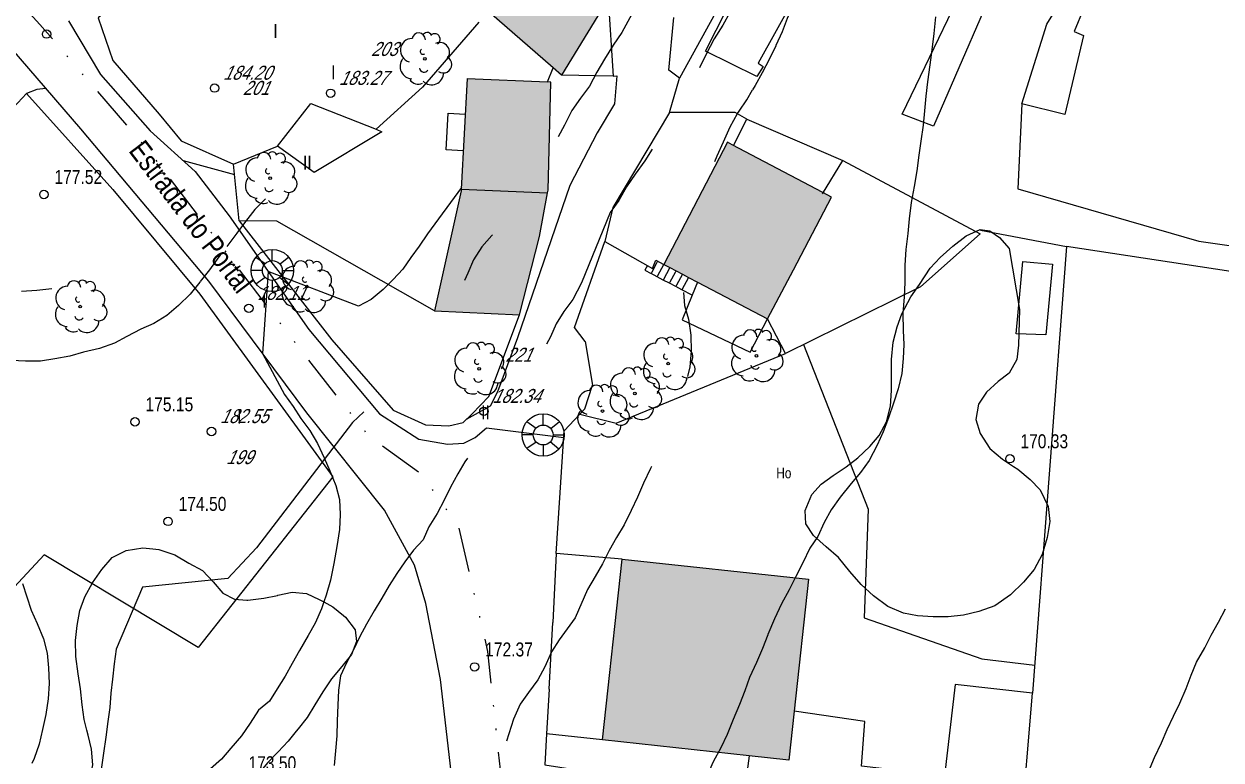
# Model space of a CAD drawing. Header units: metres. Extents: x 523256 to 524015, y 4669220 to 4669814.
# Drawn here: x 523503.9 to 523589.5, y 4669405.9 to 4669458.5 of the extents above; entities that cross this region are included whole.
import ezdxf

# ---------------------------------------------------------------- set-up
doc = ezdxf.new("R2010")
doc.units = ezdxf.units.M
doc.header["$MEASUREMENT"] = 0
doc.linetypes.add('MORSE_D', pattern=[31.75, 12.7, -6.35, 0, -6.35, 0, -6.35])
for name, color, linetype in [('031006 Cota terreno', 9, 'Continuous'), ('031007 Cota edificio', 7, 'Continuous'), ('032011 Curva cada 1 m', 40, 'Continuous'), ('032015 Curva cada 5 m', 34, 'Continuous'), ('032022 Curva cada 1 m de baja fiabilidad', 40, 'Continuous'), ('032023 Curva cada 5 m de baja fiabilidad', 34, 'Continuous'), ('033006 Texto cota terreno', 9, 'Continuous'), ('033007 Texto cota edificio', 9, 'Continuous'), ('052004 Porche Tejavana', 7, 'Continuous'), ('052007 Medianera principal', 7, 'Continuous'), ('052016 Cobertizo', 7, 'Continuous'), ('052020 Edificacion alero', 2, 'Continuous'), ('052024 Horreo', 7, 'Continuous'), ('052027 Edificacion por pie_alero', 2, 'Continuous'), ('052028 Edificacion pie nuevo', 2, 'Continuous'), ('053000 Textos varios', 7, 'Continuous'), ('053006 Texto altura edificio', 7, 'Continuous'), ('053009 Texto altura edificio predominante', 7, 'Continuous'), ('063001 Texto via urbana', 7, 'Continuous'), ('063002 Texto portal', 7, 'Continuous'), ('072001 Borde aglomerado u hormigon', 7, 'Continuous'), ('072003 Camino', 7, 'Continuous'), ('072004 Bordillo Acera', 1, 'Continuous'), ('072013 Escaleras', 1, 'Continuous'), ('072027 Pavimento', 9, 'Continuous'), ('082001 Valla Alambrada', 7, 'ALAMBRADA'), ('082002 Muro Tapia', 6, 'Continuous'), ('082003 Puerta', 7, 'Continuous'), ('101001 Arbol', 3, 'Continuous'), ('102002 Zona arbolada', 3, 'MASA'), ('141001 Farola baculo', 7, 'Continuous'), ('202001 Eje Calle', 254, 'MORSE_D'), ('990001 Sombreados', 7, 'Continuous')]:
    doc.layers.add(name, color=color, linetype=linetype)
doc.styles.get("Standard").update_dxf_attribs({"font": 'arial.ttf'})
doc.linetypes.add('ALAMBRADA', pattern='A,3,[131,GEOGRAMA.SHX,S=0.5,R=0,X=0,Y=0],3', length=6)
doc.linetypes.add('MASA', pattern='A,0.0001,[130,GEOGRAMA.SHX,S=0.5,R=180,X=0,Y=0],-2.9', length=2.9001)

# ---------------------------------------------------------------- blocks, each defined once
blk = doc.blocks.new('COTAP')
at = {"color": 0}
blk.add_circle((0, 0), 0.3, dxfattribs=at)
blk = doc.blocks.new('ARBOL')
at = {"color": 0}
blk.add_circle((0, 0), 0.0939, dxfattribs=at)
for centre, radius, start, end in [((-0.448, 1.368), 0.48, 359.28777, 173.60777), ((0.156, 1.551), 0.336, 23.15651, 160.46651), ((0.701, 1.409), 0.384, 301.57804, 139.32804), ((-0.902, 0.61), 0.852, 92.28, 254.58), ((1.05, 0.46), 0.708, 319.85562, 114.76562), ((-0.146, 0.514), 0.192, 119.14, 310.56), ((1.31, -0.398), 0.612, 235.52754, 62.02753), ((-0.89, -0.542), 0.888, 142.64, 266.54), ((-0.062, -0.614), 0.336, 189.64, 323.88), ((-0.482, -1.082), 0.72, 213.78, 295.32), ((0.478, -0.998), 0.852, 224.67, 0.24)]:
    blk.add_arc(centre, radius, start, end, dxfattribs=at)
blk = doc.blocks.new('FAROLAG')
at = {"color": 0}
for p, q in [((-1.169, 0.956), (-0.51, 0.49)), ((0, 0.71), (0, 1.51)), ((1.173, 0.95), (0.553, 0.446)), ((-0.71, 0), (-1.51, 0)), ((0.71, 0), (1.51, 0)), ((-1.173, -0.95), (-0.51, -0.48)), ((0, -0.71), (0, -1.51)), ((1.127, -1.005), (0.511, -0.493))]:
    blk.add_line(p, q, dxfattribs=at)
for radius in [1.51, 0.71]:
    blk.add_circle((0, 0), radius, dxfattribs=at)

msp = doc.modelspace()

# ---------------------------------------------------------------- hatches: boundary and pattern name
at = {"layer": '990001 Sombreados', "true_color": 0xafafaf}
for points in [[(523543.23822, 4669472.39992), (523539.71849, 4669466.43038), (523540.97849, 4669465.53038), (523540.09849, 4669463.84038), (523538.93849, 4669464.27038), (523536.8501, 4669460.90298), (523537.75849, 4669460.26038), (523537.16849, 4669459.34038), (523541.73849, 4669455.36038), (523542.32849, 4669454.84038), (523550.58849, 4669468.31038)], [(523541.34849, 4669454.35038), (523541.56849, 4669454.34038), (523541.37849, 4669446.62038), (523541.34276, 4669446.4302), (523535.17545, 4669446.69051), (523535.59849, 4669454.60038)], [(523554.54849, 4669449.86038), (523554.19849, 4669450.05038), (523549.64849, 4669441.32038), (523550.08849, 4669441.09038), (523550.52849, 4669440.85038), (523550.97849, 4669440.62038), (523551.41849, 4669440.39038), (523552.06849, 4669440.05038), (523557.06849, 4669437.42038), (523558.91849, 4669440.94038), (523561.64849, 4669446.12038), (523561.00849, 4669446.46038)], [(523541.34276, 4669446.4302), (523540.75849, 4669443.32038), (523539.33849, 4669437.71038), (523533.25849, 4669438.00038), (523535.16849, 4669446.56038), (523535.17545, 4669446.69051)], [(523546.66849, 4669420.27038), (523559.99849, 4669418.82038), (523558.97849, 4669409.39038), (523558.59849, 4669405.91038), (523555.74849, 4669406.22038), (523545.26849, 4669407.35038), (523545.79849, 4669412.17038), (523546.14849, 4669415.45038)]]:
    msp.add_hatch(color=253, dxfattribs=at).paths.add_polyline_path(points, flags=0)

# ---------------------------------------------------------------- linework, layer by layer
at = {"layer": '032011 Curva cada 1 m'}
for points, elevation in [([(523559.62, 4669461.29), (523559.41, 4669460.81), (523558.94, 4669459.86), (523558.46, 4669458.89), (523558.11, 4669457.93), (523557.66, 4669456.96)], 172), ([(523569.08, 4669459.01), (523568.95, 4669457.8), (523568.8, 4669456.65), (523568.66, 4669455.57), (523568.51, 4669454.37), (523568.38, 4669453.34), (523568.29, 4669452.29), (523568.2, 4669451.27), (523568.03, 4669450.12), (523567.88, 4669449.12), (523567.75, 4669448), (523567.55, 4669446.88), (523567.33, 4669445.75), (523567.19, 4669444.57), (523567.09, 4669443.52), (523566.95, 4669442.37), (523566.87, 4669441.26), (523566.88, 4669440.03), (523566.84, 4669439), (523566.75, 4669437.8), (523566.77, 4669436.6), (523566.8, 4669435.59), (523566.77, 4669434.59), (523566.66, 4669433.52), (523566.41, 4669432.42), (523566.08, 4669431.41), (523565.71, 4669430.36), (523565.33, 4669429.36), (523564.9, 4669428.4), (523564.34, 4669427.3), (523563.72, 4669426.46), (523563.04, 4669425.66), (523562.27, 4669424.7), (523561.62, 4669423.79), (523561.12, 4669422.87), (523560.66, 4669421.88), (523560.1, 4669421.04), (523559.59, 4669420), (523559.09, 4669419.03), (523558.62, 4669418.07), (523558.07, 4669417.08), (523557.56, 4669416), (523557.09, 4669414.89)], 171), ([(523543.78, 4669453.28), (523543.7, 4669453.18), (523543.09, 4669452.32), (523542.55, 4669451.26), (523542.09, 4669450.42)], 174), ([(523553.3, 4669448.66), (523553.47, 4669449.07), (523553.91, 4669450.07), (523554.39, 4669451.15), (523554.92, 4669452.1), (523555.04, 4669452.27), (523555.58, 4669453.07), (523555.99, 4669453.78)], 172), ([(523548.83, 4669449.56), (523548.29, 4669448.71), (523547.6, 4669447.77), (523546.98, 4669446.85), (523546.44, 4669445.89), (523545.83, 4669445.02), (523543.76, 4669440), (523543.14, 4669438.81), (523542.51, 4669437.95), (523541.97, 4669437.06), (523541.55, 4669436.14), (523541.26, 4669435.62)], 173), ([(523521.17, 4669445.99), (523520.42, 4669445.23), (523519.74, 4669444.38), (523519.13, 4669443.55), (523518.48, 4669442.68), (523518.41, 4669442.59)], 176), ([(523537.4, 4669443.42), (523537.35, 4669443.38), (523536.64, 4669442.58), (523536.05, 4669441.64), (523535.65, 4669440.69), (523535.4, 4669440.16)], 174), ([(523518.03, 4669442.11), (523517.18, 4669440.94), (523516.52, 4669440.09)], 176), ([(523516.51, 4669440.08), (523516.49, 4669440.05), (523515.8, 4669439.19), (523514.96, 4669438.37), (523514.13, 4669437.66), (523513.21, 4669437.1), (523512.26, 4669436.68), (523511.28, 4669436.17), (523510.38, 4669435.68), (523509.31, 4669435.3), (523508.18, 4669435.05), (523507.2, 4669434.77), (523506.12, 4669434.56), (523505.1, 4669434.4), (523504.02, 4669434.41), (523503.02, 4669434.46)], 176), ([(523505.91, 4669439.58), (523504.84, 4669439.46), (523503.74, 4669439.37)], 177), ([(523551.05, 4669439.31), (523551.14, 4669438.37), (523551.42, 4669437.4), (523551.59, 4669436.26), (523551.6, 4669435.11), (523551.52, 4669434.01), (523551.35, 4669433.3)], 172), ([(523528.21, 4669430.78), (523527.41, 4669430.02), (523520.54, 4669421.08), (523518.49, 4669418.89), (523512.4, 4669418.25), (523510.5, 4669413.83), (523510.37, 4669412.78), (523510.25, 4669411.68), (523510.13, 4669410.68), (523510.05, 4669409.66), (523509.91, 4669408.66), (523509.76, 4669407.54), (523509.59, 4669406.4), (523509.45, 4669405.39), (523509.25, 4669404.37), (523509.21, 4669404.23)], 174), ([(523535.61, 4669427.47), (523535.44, 4669427.21), (523534.92, 4669426.35), (523534.41, 4669425.4), (523533.95, 4669424.47), (523533.44, 4669423.52), (523532.86, 4669422.58), (523532.45, 4669421.65), (523531.77, 4669420.91), (523531.13, 4669420.06), (523530.56, 4669419.23), (523530.01, 4669418.38), (523529.5, 4669417.48), (523528.94, 4669416.56), (523528.4, 4669415.62), (523527.92, 4669414.73), (523527.47, 4669413.79), (523526.98, 4669412.85), (523526.55, 4669411.92), (523526.41, 4669410.89), (523526.35, 4669409.82), (523526.31, 4669408.72), (523526.28, 4669407.64), (523526.19, 4669406.56), (523526.08, 4669405.51)], 173), ([(523548.77, 4669426.89), (523548.69, 4669426.74), (523548.21, 4669425.69), (523547.77, 4669424.68), (523547.32, 4669423.73), (523546.83, 4669422.72), (523546.28, 4669421.8), (523545.74, 4669420.89), (523545.28, 4669419.93), (523544.75, 4669419.03), (523544.19, 4669418.1), (523543.31, 4669416.08), (523542.18, 4669414.5), (523541.62, 4669413.64), (523541.15, 4669412.57), (523540.64, 4669411.63), (523539.99, 4669410.74), (523539.39, 4669409.9), (523538.91, 4669408.84), (523538.58, 4669407.78), (523538.41, 4669407.26)], 172), ([(523503.81, 4669418.53), (523504.11, 4669417.57), (523504.42, 4669416.61), (523504.86, 4669415.66), (523505.31, 4669414.58), (523505.57, 4669413.54), (523505.68, 4669412.5), (523505.71, 4669411.37), (523505.64, 4669410.29), (523505.49, 4669409.17), (523505.25, 4669408.09), (523505, 4669407.04), (523504.65, 4669406.02), (523504.48, 4669405.67)], 176)]:
    msp.add_lwpolyline(points, dxfattribs=dict(at, elevation=elevation))
at = {"layer": '032015 Curva cada 5 m'}
for points, elevation in [([(523535.18849, 4669446.82038), (523532.76849, 4669443.51038), (523532.15849, 4669442.62038), (523531.56849, 4669441.81038), (523530.98849, 4669440.98038), (523530.31849, 4669440.24038), (523529.58849, 4669439.52038), (523528.72849, 4669438.82038), (523527.83849, 4669438.33038), (523521.36849, 4669440.82038), (523520.96849, 4669434.95038), (523522.53849, 4669432.02038), (523523.15849, 4669431.17038), (523523.70849, 4669430.30038), (523524.34849, 4669429.45038), (523524.89849, 4669428.53038), (523525.37849, 4669427.50038), (523525.78849, 4669426.57038), (523526.20849, 4669425.53038), (523526.47849, 4669424.53038), (523526.51849, 4669423.45038), (523526.45849, 4669422.37038), (523526.26849, 4669421.16038), (523526.06849, 4669419.96038), (523525.81849, 4669418.75038), (523525.52849, 4669417.68038), (523525.35849, 4669417.20038)], 175), ([(523584.29849, 4669405.06038), (523584.72849, 4669406.09038), (523585.23849, 4669407.15038), (523585.63849, 4669408.10038), (523586.07849, 4669409.04038), (523586.54849, 4669409.98038), (523586.98849, 4669411.02038), (523587.33849, 4669411.97038), (523587.73849, 4669412.90038), (523588.31849, 4669413.92038), (523588.78849, 4669414.84038), (523589.30849, 4669415.75038), (523589.79849, 4669416.72038)], 170)]:
    msp.add_lwpolyline(points, dxfattribs=dict(at, elevation=elevation))
at = {"layer": '032022 Curva cada 1 m de baja fiabilidad'}
for points, elevation in [([(523558.97, 4669466.09), (523558.79, 4669465.76), (523558.18, 4669464.72), (523557.64, 4669463.85), (523557.03, 4669462.95), (523556.48, 4669462), (523555.75, 4669461.06), (523555.02, 4669460.19), (523554.38, 4669459.32), (523553.87, 4669458.41), (523553.25, 4669457.42), (523552.69, 4669456.34), (523552.2, 4669455.35)], 173), ([(523547.55, 4669459.54), (523547.22, 4669458.92), (523546.66, 4669457.88), (523546.04, 4669456.97), (523545.41, 4669455.97), (523544.86, 4669455.06), (523544.34, 4669454.04), (523543.78, 4669453.28)], 174), ([(523557.66, 4669456.96), (523557.65, 4669456.93), (523557.21, 4669455.99), (523556.68, 4669455), (523556.18, 4669454.09), (523555.99, 4669453.78)], 172), ([(523557.09, 4669414.89), (523557.08, 4669414.86), (523556.7, 4669413.89), (523556.27, 4669412.89), (523555.79, 4669411.8), (523555.44, 4669410.86), (523555.06, 4669409.88), (523554.62, 4669408.81), (523554.19, 4669407.74), (523553.74, 4669406.78), (523553.18, 4669405.78), (523552.75, 4669404.8), (523552.43, 4669404.13)], 171)]:
    msp.add_lwpolyline(points, dxfattribs=dict(at, elevation=elevation))
at = {"layer": '032023 Curva cada 5 m de baja fiabilidad', "elevation": 175}
msp.add_lwpolyline([(523525.35849, 4669417.20038), (523525.18849, 4669416.71038), (523524.73849, 4669415.69038), (523524.23849, 4669414.81038), (523523.61849, 4669413.74038), (523523.08849, 4669412.80038), (523522.57849, 4669411.89038), (523522.01849, 4669411.00038), (523521.45849, 4669410.12038), (523520.66849, 4669409.47038), (523520.07849, 4669408.55038), (523519.45849, 4669407.64038), (523518.69849, 4669406.75038), (523518.02849, 4669405.98038), (523517.25849, 4669405.28038)], dxfattribs=at)
at = {"layer": '052004 Porche Tejavana', "flags": 128}
for points in [[(523552.63849, 4669456.56038), (523556.43849, 4669464.08038), (523560.01849, 4669462.22038), (523556.38849, 4669455.69038), (523556.74849, 4669455.45038), (523556.29849, 4669454.75038), (523552.63849, 4669456.56038)], [(523566.68849, 4669452.05038), (523572.58849, 4669464.27038), (523574.28849, 4669463.55038), (523568.93849, 4669451.18038), (523566.68849, 4669452.05038)], [(523575.24849, 4669452.79038), (523577.02849, 4669458.47038), (523578.13849, 4669460.27038), (523579.67849, 4669459.61038), (523578.98849, 4669457.96038), (523579.64849, 4669457.67038), (523578.31849, 4669452.03038), (523575.24849, 4669452.79038)], [(523529.48849, 4669450.79038), (523524.65849, 4669447.88038), (523522.02849, 4669449.77038), (523524.41849, 4669452.80038), (523529.08849, 4669450.98038), (523529.48849, 4669450.79038)], [(523535.31849, 4669449.42038), (523534.09849, 4669449.49038), (523534.23849, 4669452.11038), (523535.45849, 4669452.04038)]]:
    msp.add_lwpolyline(points, dxfattribs=at)
at = {"layer": '052007 Medianera principal', "flags": 128}
msp.add_lwpolyline([(523535.17545, 4669446.69051), (523541.34276, 4669446.4302)], dxfattribs=at)
at = {"layer": '052016 Cobertizo', "flags": 128}
for points in [[(523554.63849, 4669449.81038), (523555.59849, 4669451.70038), (523554.74849, 4669452.16038), (523550.04849, 4669452.17038), (523546.00849, 4669445.37038), (523545.44849, 4669442.96038), (523548.84849, 4669441.02038), (523549.08849, 4669441.62038), (523549.64849, 4669441.32038)], [(523560.99849, 4669446.36038), (523562.45849, 4669448.74038), (523572.25849, 4669443.51038), (523568.00849, 4669439.72038), (523558.35849, 4669434.96038), (523557.06849, 4669437.42038)], [(523555.74849, 4669406.22038), (523555.37849, 4669403.36038), (523575.17849, 4669400.73038), (523576.01849, 4669410.68038), (523570.48849, 4669411.31038), (523569.71849, 4669404.78038), (523563.77849, 4669405.47038), (523564.02849, 4669408.66038), (523558.97849, 4669409.39038)]]:
    msp.add_lwpolyline(points, dxfattribs=at)
at = {"layer": '052020 Edificacion alero', "flags": 128}
for points in [[(523543.23822, 4669472.39992), (523550.58849, 4669468.31038), (523542.32849, 4669454.84038), (523541.73849, 4669455.36038), (523537.16849, 4669459.34038), (523537.75849, 4669460.26038), (523536.8501, 4669460.90298)], [(523535.59849, 4669454.60038), (523541.34849, 4669454.35038)]]:
    msp.add_lwpolyline(points, dxfattribs=at)
at = {"layer": '052024 Horreo', "flags": 128}
msp.add_lwpolyline([(523575.31849, 4669441.52038), (523577.44849, 4669441.34038), (523576.96849, 4669436.28038), (523574.84849, 4669436.36038), (523575.31849, 4669441.52038)], dxfattribs=at)
at = {"layer": '052027 Edificacion por pie_alero', "flags": 128}
for points in [[(523554.54849, 4669449.86038), (523554.19849, 4669450.05038), (523549.64849, 4669441.32038), (523550.08849, 4669441.09038), (523550.52849, 4669440.85038), (523550.97849, 4669440.62038), (523551.41849, 4669440.39038), (523552.06849, 4669440.05038), (523557.06849, 4669437.42038), (523558.91849, 4669440.94038), (523561.64849, 4669446.12038), (523561.00849, 4669446.46038), (523554.54849, 4669449.86038)], [(523546.66849, 4669420.27038), (523559.99849, 4669418.82038), (523558.97849, 4669409.39038), (523558.59849, 4669405.91038), (523555.74849, 4669406.22038), (523545.26849, 4669407.35038), (523545.79849, 4669412.17038), (523546.14849, 4669415.45038), (523546.66849, 4669420.27038)]]:
    msp.add_lwpolyline(points, dxfattribs=at)
at = {"layer": '052028 Edificacion pie nuevo', "flags": 128}
for points in [[(523535.59849, 4669454.60038), (523535.17545, 4669446.69051)], [(523541.34276, 4669446.4302), (523541.37849, 4669446.62038), (523541.56849, 4669454.34038), (523541.34849, 4669454.35038)], [(523535.17545, 4669446.69051), (523535.16849, 4669446.56038), (523533.25849, 4669438.00038), (523539.33849, 4669437.71038), (523540.75849, 4669443.32038), (523541.34276, 4669446.4302)]]:
    msp.add_lwpolyline(points, dxfattribs=at)
at = {"layer": '072001 Borde aglomerado u hormigon', "flags": 128}
for points in [[(523535.35849, 4669397.23038), (523533.69849, 4669411.67038), (523532.63849, 4669417.09038), (523531.82849, 4669419.82038), (523529.69849, 4669423.77038), (523524.12849, 4669430.72038), (523517.11849, 4669440.11038), (523507.98849, 4669450.99038), (523501.11849, 4669458.94038), (523493.33849, 4669467.47038), (523485.79849, 4669476.16038), (523482.02849, 4669479.80038), (523478.08849, 4669482.67038), (523473.89849, 4669483.99038), (523471.56849, 4669484.40038), (523469.13849, 4669484.21038), (523467.50849, 4669483.70038), (523466.61849, 4669483.26038), (523464.23849, 4669480.99038), (523458.66849, 4669472.19038)], [(523550.04849, 4669452.17038), (523550.76849, 4669454.63038), (523550.01849, 4669455.18038), (523550.36849, 4669458.95038)], [(523507.08955, 4669458.71105), (523509.37849, 4669454.88038), (523512.93849, 4669450.86038), (523516.14849, 4669447.96038), (523518.58849, 4669444.79038), (523524.27849, 4669436.67038), (523529.33849, 4669430.65038), (523532.13849, 4669428.82038), (523534.18849, 4669428.48038), (523535.36849, 4669428.55038), (523536.17849, 4669428.96038), (523536.96849, 4669429.64038), (523542.50849, 4669428.94038)], [(523546.03849, 4669454.76038), (523546.29849, 4669454.79038), (523546.12849, 4669452.79038), (523544.89849, 4669450.72038), (523542.93849, 4669446.96038), (523539.18849, 4669436.08038), (523537.76849, 4669432.21038), (523537.23849, 4669431.19038), (523535.52849, 4669430.24038)], [(523515.29849, 4669448.73038), (523518.96849, 4669447.74038)]]:
    msp.add_lwpolyline(points, dxfattribs=at)
at = {"layer": '072003 Camino', "flags": 128}
for points in [[(523589.69849, 4669539.09038), (523589.07849, 4669537.86038), (523587.89849, 4669535.52038), (523586.77849, 4669530.76038), (523585.52849, 4669524.32038), (523583.20849, 4669517.64038), (523578.91849, 4669508.82038), (523576.65849, 4669504.46038), (523572.67849, 4669496.53038), (523569.43849, 4669492.52038), (523563.51849, 4669485.93038), (523561.13849, 4669483.32038), (523559.47849, 4669479.24038), (523558.13849, 4669474.27038), (523556.74849, 4669466.85038), (523555.15849, 4669462.59038), (523550.76849, 4669454.63038)], [(523505.48849, 4669453.88038), (523504.82849, 4669453.80038), (523504.09849, 4669453.52038), (523502.86849, 4669452.20038), (523500.04849, 4669447.07038), (523497.35849, 4669443.63038), (523495.39849, 4669442.09038), (523492.42849, 4669441.04038), (523490.44849, 4669439.98038), (523488.76849, 4669438.34038), (523485.22849, 4669432.44038)]]:
    msp.add_lwpolyline(points, dxfattribs=at)
at = {"layer": '072004 Bordillo Acera', "flags": 128}
for points in [[(523552.06849, 4669440.05038), (523551.68849, 4669439.12038), (523550.96849, 4669437.36038), (523555.81849, 4669435.04038), (523557.06849, 4669437.42038)], [(523546.66849, 4669420.27038), (523541.94849, 4669420.66038)], [(523545.26849, 4669407.35038), (523541.26849, 4669407.79038)]]:
    msp.add_lwpolyline(points, dxfattribs=at)
at = {"layer": '072013 Escaleras', "flags": 128}
for points in [[(523548.47849, 4669441.23038), (523548.29849, 4669440.90038), (523548.73849, 4669440.66038)], [(523549.17849, 4669441.50038), (523549.12849, 4669441.40038), (523548.78849, 4669440.76038), (523548.73849, 4669440.66038)], [(523549.17849, 4669440.43038), (523549.22849, 4669440.53038), (523549.64849, 4669441.32038)], [(523550.08849, 4669441.09038), (523549.61849, 4669440.20038)], [(523549.17849, 4669440.43038), (523548.73849, 4669440.66038)], [(523549.61849, 4669440.20038), (523549.17849, 4669440.43038)], [(523550.06849, 4669439.97038), (523549.61849, 4669440.20038)], [(523550.06849, 4669439.97038), (523550.11849, 4669440.07038), (523550.47849, 4669440.75038), (523550.52849, 4669440.85038)], [(523550.97849, 4669440.62038), (523550.55849, 4669439.84038), (523550.50849, 4669439.74038)], [(523551.41849, 4669440.39038), (523550.94849, 4669439.50038)], [(523550.50849, 4669439.74038), (523550.06849, 4669439.97038)], [(523550.94849, 4669439.50038), (523550.50849, 4669439.74038)], [(523551.68849, 4669439.12038), (523550.94849, 4669439.50038)]]:
    msp.add_lwpolyline(points, dxfattribs=at)
at = {"layer": '072027 Pavimento', "flags": 128}
msp.add_lwpolyline([(523533.25849, 4669438.00038), (523521.98849, 4669444.41038), (523519.28849, 4669444.43038)], dxfattribs=at)
at = {"layer": '082001 Valla Alambrada', "flags": 128}
for points in [[(523526.97849, 4669470.22038), (523521.59849, 4669466.64038), (523516.16849, 4669463.27038), (523511.53849, 4669460.93038), (523509.21849, 4669458.94038), (523510.26849, 4669455.88038), (523513.56849, 4669452.05038), (523515.15849, 4669450.15038), (523518.89849, 4669448.48038)], [(523575.24849, 4669452.79038), (523574.94849, 4669446.71038), (523587.89849, 4669442.98038), (523596.05849, 4669441.82038), (523601.05849, 4669441.19038), (523600.22849, 4669454.72038), (523600.05849, 4669466.82038), (523581.57849, 4669465.77038), (523578.13849, 4669460.27038)], [(523555.59849, 4669451.70038), (523562.45849, 4669448.74038)], [(523519.28849, 4669444.43038), (523525.91849, 4669435.93038), (523530.30849, 4669430.91038), (523532.61849, 4669429.85038), (523534.28849, 4669429.78038), (523535.29849, 4669430.03038), (523535.94849, 4669430.64038), (523537.13849, 4669431.89038), (523539.33849, 4669437.71038)], [(523572.29849, 4669443.75038), (523578.42849, 4669442.59038)], [(523578.42849, 4669442.59038), (523576.01849, 4669410.68038)], [(523597.68849, 4669394.89038), (523602.00849, 4669419.70038), (523605.20849, 4669438.53038), (523578.42849, 4669442.59038)], [(523559.62849, 4669435.59038), (523564.25849, 4669423.84038), (523563.97849, 4669416.06038), (523572.38849, 4669413.14038), (523576.16849, 4669412.68038)], [(523543.64849, 4669430.62038), (523546.25849, 4669429.98038), (523558.35849, 4669434.96038)]]:
    msp.add_lwpolyline(points, dxfattribs=at)
at = {"layer": '082002 Muro Tapia', "flags": 128}
for points in [[(523545.67849, 4669460.30038), (523546.03849, 4669454.76038), (523542.32849, 4669454.84038)], [(523536.42849, 4669458.63038), (523532.39849, 4669453.97038), (523529.08849, 4669450.98038)], [(523504.09849, 4669453.52038), (523510.25849, 4669446.66038), (523516.47849, 4669439.18038), (523525.98849, 4669426.15038), (523516.37849, 4669413.96038), (523505.36849, 4669420.56038), (523487.57849, 4669401.45038), (523485.04849, 4669404.39038)], [(523518.89849, 4669448.48038), (523522.02849, 4669449.77038)], [(523544.03849, 4669435.80038), (523543.26849, 4669436.82038), (523545.44849, 4669442.96038)], [(523542.21849, 4669424.64038), (523542.53849, 4669429.42038), (523544.00849, 4669431.01038), (523544.54849, 4669432.70038)], [(523541.94849, 4669420.66038), (523541.72849, 4669415.74038)], [(523541.44849, 4669410.98038), (523541.26849, 4669407.79038), (523541.14849, 4669405.56038), (523555.37849, 4669403.36038)]]:
    msp.add_lwpolyline(points, dxfattribs=at)
at = {"layer": '082003 Puerta', "flags": 128}
for points in [[(523541.34849, 4669454.35038), (523541.73849, 4669455.36038)], [(523519.28849, 4669444.43038), (523518.89849, 4669448.48038)], [(523544.03849, 4669435.80038), (523544.54849, 4669432.70038)], [(523541.94849, 4669420.66038), (523542.21849, 4669424.64038)], [(523541.44849, 4669410.98038), (523541.72849, 4669415.74038)]]:
    msp.add_lwpolyline(points, dxfattribs=at)
at = {"layer": '102002 Zona arbolada', "flags": 128}
for points in [[(523575.07849, 4669438.10038), (523574.99849, 4669435.55038), (523574.87849, 4669434.52038), (523574.33849, 4669433.54038), (523573.55849, 4669432.96038), (523572.72849, 4669432.18038), (523572.14849, 4669431.33038), (523571.95849, 4669430.23038), (523572.25849, 4669429.23038), (523572.94849, 4669428.17038), (523573.85849, 4669427.40038), (523574.63849, 4669426.89038), (523574.95849, 4669426.70038), (523575.83849, 4669425.96038), (523576.54849, 4669425.22038), (523577.13849, 4669424.03038), (523577.23849, 4669422.96038), (523577.05849, 4669421.80038), (523576.70849, 4669420.60038), (523576.12849, 4669419.53038), (523575.35849, 4669418.62038), (523574.42849, 4669417.71038), (523573.30849, 4669416.93038), (523572.17849, 4669416.53038), (523571.07849, 4669416.27038), (523569.97849, 4669416.13038), (523568.91849, 4669416.13038), (523567.77849, 4669416.22038), (523566.77849, 4669416.40038), (523565.67849, 4669416.88038), (523564.63849, 4669417.65038), (523563.75849, 4669418.45038), (523562.94849, 4669419.38038), (523562.13849, 4669420.38038), (523561.25849, 4669421.15038), (523560.34849, 4669421.95038), (523559.79849, 4669422.79038), (523559.75849, 4669423.73038), (523560.23849, 4669424.89038), (523560.90849, 4669425.61038), (523561.74849, 4669426.23038), (523562.67849, 4669426.85038), (523563.51849, 4669427.50038), (523564.37849, 4669428.31038), (523565.05849, 4669429.09038), (523565.56849, 4669430.06038), (523565.84849, 4669431.20038), (523565.93849, 4669432.30038), (523565.92849, 4669433.52038), (523565.92849, 4669434.53038), (523566.04849, 4669435.75038), (523566.32849, 4669436.85038), (523566.67849, 4669437.79038), (523567.31849, 4669438.99038), (523567.92849, 4669439.87038), (523568.69849, 4669441.04038), (523569.40849, 4669441.82038), (523570.30849, 4669442.63038), (523571.26849, 4669443.35038), (523572.26849, 4669443.81038), (523572.94849, 4669443.71038), (523573.65849, 4669443.23038), (523574.34849, 4669442.46038), (523575.07849, 4669438.10038)], [(523465.11849, 4669391.70038), (523463.94849, 4669392.05038), (523463.67849, 4669392.21038), (523463.09849, 4669392.59038), (523462.44849, 4669393.40038), (523462.25849, 4669394.17038), (523462.46849, 4669395.11038), (523462.93849, 4669395.65038), (523463.54849, 4669395.81038), (523464.59849, 4669395.83038), (523465.61849, 4669396.22038), (523466.54849, 4669396.92038), (523467.00849, 4669397.22038), (523467.47849, 4669397.53038), (523468.46849, 4669398.00038), (523469.59849, 4669398.20038), (523470.78849, 4669398.24038), (523471.82849, 4669398.26038), (523472.60849, 4669398.22038), (523472.85849, 4669398.21038), (523473.85849, 4669398.22038), (523474.79849, 4669398.56038), (523475.64849, 4669399.10038), (523476.56849, 4669399.64038), (523477.45849, 4669400.24038), (523478.37849, 4669400.94038), (523479.15849, 4669401.62038), (523480.02849, 4669402.24038), (523480.98849, 4669402.66038), (523482.04849, 4669403.07038), (523483.12849, 4669403.46038), (523484.06849, 4669403.92038), (523484.94849, 4669404.39038), (523485.94849, 4669405.00038), (523486.11849, 4669405.15038), (523486.89849, 4669405.81038), (523487.68849, 4669406.60038), (523488.45849, 4669407.37038), (523489.22849, 4669408.16038), (523490.14849, 4669408.91038), (523491.06849, 4669409.38038), (523491.72849, 4669409.32038), (523492.69849, 4669408.98038), (523493.60849, 4669408.36038), (523494.34849, 4669407.88038), (523494.48849, 4669407.80038), (523495.37849, 4669407.14038), (523496.25849, 4669406.32038), (523496.91849, 4669405.45038), (523497.32849, 4669404.42038), (523497.55849, 4669403.42038), (523497.68849, 4669402.41038), (523497.85849, 4669401.38038), (523498.31849, 4669400.70038), (523499.18849, 4669400.11038), (523500.25849, 4669399.78038), (523501.32849, 4669399.51038), (523501.83849, 4669399.41038), (523502.48849, 4669399.29038), (523503.55849, 4669399.37038), (523504.32849, 4669399.81038), (523504.88849, 4669400.54038), (523505.67849, 4669401.40038), (523506.53849, 4669402.12038), (523507.35849, 4669402.86038), (523508.12849, 4669403.67038), (523508.61849, 4669404.55038), (523508.84849, 4669405.57038), (523508.73849, 4669406.68038), (523508.50849, 4669407.68038), (523508.40849, 4669408.05038), (523508.22849, 4669408.81038), (523508.07849, 4669409.86038), (523507.94849, 4669410.99038), (523507.79849, 4669412.08038), (523507.62849, 4669413.30038), (523507.60849, 4669414.45038), (523507.72849, 4669415.52038), (523507.90849, 4669416.60038), (523508.25849, 4669417.57038), (523508.81849, 4669418.56038), (523509.47849, 4669419.53038), (523510.22849, 4669420.38038), (523511.22849, 4669420.88038), (523512.40849, 4669421.08038), (523513.11849, 4669421.00038), (523513.55849, 4669420.96038), (523514.68849, 4669420.57038), (523515.70849, 4669419.98038), (523516.66849, 4669419.45038), (523517.42849, 4669418.63038), (523518.12849, 4669417.84038), (523518.96849, 4669417.41038), (523519.83849, 4669417.33038), (523519.90849, 4669417.33038), (523521.06849, 4669417.48038), (523522.02849, 4669417.67038), (523522.06849, 4669417.68038), (523523.08849, 4669417.90038), (523524.11849, 4669417.81038), (523525.01849, 4669417.39038), (523525.35849, 4669417.20038), (523525.98849, 4669416.86038), (523526.75849, 4669416.23038), (523526.89849, 4669416.12038), (523527.58849, 4669415.20038), (523527.67849, 4669414.38038), (523527.32849, 4669413.46038), (523526.63849, 4669412.60038), (523525.89849, 4669411.72038), (523525.26849, 4669410.78038), (523524.70849, 4669409.86038), (523524.14849, 4669408.95038), (523523.51849, 4669408.14038), (523523.37849, 4669407.97038), (523522.79849, 4669407.26038), (523522.07849, 4669406.49038), (523521.34849, 4669405.74038), (523520.57849, 4669404.83038), (523519.82849, 4669403.99038), (523519.12849, 4669403.14038), (523519.16849, 4669402.46038), (523519.23849, 4669402.33038), (523519.62849, 4669401.74038), (523520.48849, 4669401.02038), (523521.27849, 4669400.89038), (523522.40849, 4669400.90038), (523523.42849, 4669400.92038), (523524.45849, 4669401.02038), (523525.68849, 4669401.23038), (523526.79849, 4669401.43038), (523527.91849, 4669401.57038), (523528.97849, 4669401.49038), (523529.98849, 4669401.21038), (523530.83849, 4669400.68038), (523531.73849, 4669400.05038), (523532.55849, 4669399.47038), (523533.28849, 4669398.73038), (523534.05849, 4669397.77038), (523534.62849, 4669396.64038), (523534.85849, 4669395.56038), (523534.89849, 4669394.41038), (523534.73849, 4669393.29038), (523534.52849, 4669392.31038), (523534.24849, 4669391.29038), (523533.71849, 4669390.15038), (523533.00849, 4669389.26038), (523532.18849, 4669388.64038), (523531.15849, 4669388.27038), (523530.00849, 4669388.25038), (523528.95849, 4669388.16038), (523528.15849, 4669387.72038), (523527.41849, 4669387.01038), (523526.68849, 4669385.95038), (523526.12849, 4669385.06038), (523525.51849, 4669384.27038), (523525.05849, 4669383.33038), (523524.86849, 4669382.21038), (523524.88849, 4669381.03038), (523524.92849, 4669379.95038), (523524.81849, 4669378.90038), (523524.51849, 4669377.91038), (523523.88849, 4669376.94038), (523523.13849, 4669376.08038), (523522.14849, 4669375.46038), (523521.16849, 4669374.81038), (523520.34849, 4669373.90038), (523519.71849, 4669373.04038), (523519.07849, 4669372.25038), (523518.20849, 4669371.45038), (523517.33849, 4669370.85038), (523516.35849, 4669370.38038), (523515.30849, 4669370.05038), (523514.20849, 4669370.08038), (523513.07849, 4669370.41038), (523511.98849, 4669370.95038), (523511.12849, 4669371.73038), (523510.60849, 4669372.60038), (523510.05849, 4669373.53038), (523509.35849, 4669374.43038), (523508.49849, 4669375.19038), (523507.36849, 4669375.76038), (523506.27849, 4669376.20038), (523505.12849, 4669376.55038), (523503.99849, 4669376.82038), (523502.76849, 4669377.12038), (523502.57849, 4669377.18038), (523501.66849, 4669377.52038), (523500.66849, 4669378.03038), (523499.75849, 4669378.62038), (523498.95849, 4669379.30038), (523498.19849, 4669379.97038), (523497.74849, 4669380.43038), (523497.46849, 4669380.73038), (523496.58849, 4669381.74038), (523496.38849, 4669381.96038), (523495.87849, 4669382.55038), (523495.03849, 4669383.37038), (523494.18849, 4669383.98038), (523493.19849, 4669384.46038), (523493.09849, 4669384.48038), (523492.19849, 4669384.73038), (523491.22849, 4669384.64038), (523490.19849, 4669384.19038), (523489.32849, 4669383.37038), (523488.68849, 4669382.47038), (523488.20849, 4669381.48038), (523488.09849, 4669380.48038), (523488.33849, 4669379.75038), (523488.37849, 4669379.65038), (523489.13849, 4669378.86038), (523490.01849, 4669378.22038), (523490.96849, 4669377.52038), (523491.91849, 4669376.88038), (523491.94849, 4669376.87038), (523492.86849, 4669376.15038), (523493.68849, 4669375.53038), (523493.74849, 4669375.49038), (523494.66849, 4669374.79038), (523495.47849, 4669374.08038), (523496.23849, 4669373.31038), (523497.06849, 4669372.57038), (523498.02849, 4669371.65038), (523498.85849, 4669370.88038), (523499.11849, 4669370.56038), (523499.66849, 4669369.91038), (523500.26849, 4669369.08038), (523500.59849, 4669368.06038), (523500.53849, 4669366.89038), (523500.34849, 4669365.78038), (523499.97849, 4669364.66038), (523499.53849, 4669363.69038), (523498.92849, 4669362.78038), (523498.18849, 4669362.04038), (523497.32849, 4669361.34038), (523496.39849, 4669361.12038), (523495.82849, 4669361.35038), (523494.70849, 4669361.99038), (523493.73849, 4669362.69038), (523492.69849, 4669363.19038), (523491.64849, 4669363.44038), (523490.48849, 4669363.33038), (523489.42849, 4669362.79038), (523488.48849, 4669362.27038), (523487.61849, 4669361.75038), (523486.71849, 4669361.27038), (523485.67849, 4669361.01038), (523484.77849, 4669361.18038), (523483.68849, 4669361.65038), (523482.82849, 4669362.27038), (523482.64849, 4669362.50038), (523482.21849, 4669363.11038), (523481.39849, 4669364.01038), (523480.66849, 4669364.83038), (523480.39849, 4669365.12038), (523479.98849, 4669365.59038), (523479.11849, 4669366.33038), (523478.09849, 4669366.70038), (523477.04849, 4669366.79038), (523475.81849, 4669366.88038), (523475.50849, 4669366.92038), (523474.58849, 4669367.05038), (523473.56849, 4669367.16038), (523472.51849, 4669367.36038), (523471.54849, 4669367.62038), (523470.44849, 4669367.87038), (523469.32849, 4669368.08038), (523468.85849, 4669368.22038), (523468.30849, 4669368.40038), (523467.23849, 4669368.76038), (523466.13849, 4669369.24038), (523465.21849, 4669369.74038), (523464.25849, 4669370.36038), (523463.43849, 4669371.07038), (523463.10849, 4669371.52038), (523462.79849, 4669371.96038), (523462.58849, 4669373.06038), (523462.77849, 4669373.95038), (523463.25849, 4669374.84038), (523464.00849, 4669376.70038), (523464.48849, 4669377.77038), (523464.93849, 4669378.71038), (523464.97849, 4669378.79038), (523465.46849, 4669379.69038), (523465.95849, 4669380.68038), (523466.40849, 4669381.60038), (523466.91849, 4669382.67038), (523467.41849, 4669383.60038), (523467.97849, 4669384.52038), (523468.58849, 4669385.48038), (523469.17849, 4669386.48038), (523469.51849, 4669387.50038), (523469.33849, 4669388.16038), (523466.61849, 4669390.41038), (523466.62849, 4669390.43038), (523465.11849, 4669391.70038)]]:
    msp.add_lwpolyline(points, dxfattribs=at)
at = {"layer": '202001 Eje Calle', "ltscale": 0.25, "flags": 128}
msp.add_lwpolyline([(523555.17512, 4669297.00038), (523547.92849, 4669300.60038), (523543.07849, 4669305.40038), (523540.39849, 4669311.37038), (523540.35849, 4669312.00038), (523539.96849, 4669318.03038), (523540.33849, 4669328.21038), (523542.07849, 4669338.61038), (523543.07849, 4669346.29038), (523543.07849, 4669355.82038), (523542.76849, 4669363.79038), (523541.77849, 4669373.72038), (523541.02849, 4669382.87038), (523539.65849, 4669391.40038), (523538.55849, 4669399.82038), (523537.07849, 4669413.67038), (523535.01849, 4669422.51038), (523532.40849, 4669426.25038), (523528.60849, 4669428.99038), (523523.63849, 4669435.28038), (523512.94849, 4669449.31038), (523505.04849, 4669458.46038), (523497.96849, 4669466.16038), (523487.88849, 4669477.67038), (523483.03849, 4669482.22038), (523478.80849, 4669484.83038), (523475.56849, 4669485.89038), (523471.58849, 4669486.70038), (523469.52849, 4669486.52038), (523466.54849, 4669485.77038), (523462.03849, 4669481.23038), (523451.64849, 4669466.22038), (523448.09849, 4669460.50038), (523445.66849, 4669456.76038), (523438.71849, 4669448.50038), (523435.29849, 4669445.52038), (523431.07849, 4669443.15038), (523418.32849, 4669436.68038), (523410.00849, 4669432.97038), (523404.72849, 4669430.94038), (523400.10849, 4669428.70038), (523397.86849, 4669425.06038), (523393.80849, 4669415.67038), (523388.76849, 4669402.25038), (523384.98849, 4669394.83038), (523381.90849, 4669389.79038), (523376.58849, 4669381.94038), (523371.54849, 4669375.08038), (523366.08849, 4669369.19038), (523361.74849, 4669366.39038), (523357.82849, 4669365.13038), (523354.60849, 4669365.83038), (523349.56849, 4669368.35038), (523346.34849, 4669370.59038), (523343.40849, 4669373.40038), (523341.43849, 4669376.79038), (523339.15849, 4669381.72038), (523336.80849, 4669389.85038), (523334.06849, 4669397.22038), (523331.02849, 4669402.91038), (523326.09849, 4669407.62038), (523321.49849, 4669411.61038), (523313.97849, 4669416.70038), (523310.63849, 4669418.68038), (523306.14849, 4669423.54038), (523302.04849, 4669429.01038), (523298.93849, 4669434.64038), (523297.79849, 4669439.12038), (523297.33849, 4669444.89038), (523298.78849, 4669454.64038), (523300.75849, 4669465.66038), (523301.82849, 4669474.39038), (523303.15849, 4669479.18038)], dxfattribs=at)

# ---------------------------------------------------------------- block references
at = {"layer": '031006 Cota terreno'}
for p in [(523505.53, 4669457.77, 177.54), (523505.34, 4669446.31, 177.52), (523511.85, 4669430.07, 175.15), (523574.39, 4669427.43, 170.33), (523514.22, 4669422.96, 174.5), (523536.13, 4669412.56, 172.37)]:
    msp.add_blockref('COTAP', p, dxfattribs=at)
at = {"layer": '031007 Cota edificio'}
for p in [(523517.54, 4669453.91, 184.2), (523525.83, 4669453.54, 183.27), (523519.99, 4669438.18, 182.11), (523536.79, 4669430.82, 182.34), (523517.32, 4669429.38, 182.55)]:
    msp.add_blockref('COTAP', p, dxfattribs=at)
at = {"layer": '101001 Arbol'}
for p in [(523532.57849, 4669456.00038), (523521.51849, 4669447.47038), (523524.14849, 4669439.73038), (523507.93849, 4669438.30038), (523549.96849, 4669434.23038), (523556.26849, 4669434.79038), (523536.45849, 4669433.86038), (523547.58849, 4669432.09038), (523545.26849, 4669430.84038)]:
    msp.add_blockref('ARBOL', p, dxfattribs=at)
at = {"layer": '141001 Farola baculo'}
for p in [(523521.66849, 4669440.88038), (523541.02849, 4669429.13038)]:
    msp.add_blockref('FAROLAG', p, dxfattribs=at)

# ---------------------------------------------------------------- texts
at = {"layer": '033006 Texto cota terreno', "width": 0.8}
for s, p in [('177.52', (523506.09, 4669447.06, 177.52)), ('175.15', (523512.6, 4669430.82, 175.15)), ('170.33', (523575.14, 4669428.18, 170.33)), ('174.50', (523514.97, 4669423.71, 174.5)), ('172.37', (523536.88, 4669413.31, 172.37)), ('173.50', (523519.96, 4669405.18, 173.5))]:
    msp.add_text(s, height=1, dxfattribs=at).set_placement(p)
at = {"layer": '033007 Texto cota edificio', "oblique": 25, "width": 0.8}
for s, p in [('184.20', (523518.14, 4669454.51, 184.2)), ('183.27', (523526.43, 4669454.14, 183.27)), ('182.11', (523520.59, 4669438.78, 182.11)), ('182.34', (523537.39, 4669431.42, 182.34)), ('182.55', (523517.92, 4669429.98, 182.55))]:
    msp.add_text(s, height=1, dxfattribs=at).set_placement(p)
at = {"layer": '053000 Textos varios', "width": 0.8}
msp.add_text('Ho', height=0.75, dxfattribs=at).set_placement((523557.6994, 4669426.03667))
at = {"layer": '053006 Texto altura edificio', "width": 0.8}
msp.add_text('II', height=1, dxfattribs=at).set_placement((523523.86, 4669448.09))
at = {"layer": '053009 Texto altura edificio predominante', "width": 0.8}
for p in [(523521.74, 4669457.48), (523525.88, 4669454.53), (523520.94, 4669438.22), (523519.15, 4669429.95)]:
    msp.add_text('I', height=1, dxfattribs=at).set_placement(p)
msp.add_text('II', height=1, rotation=359.99, dxfattribs=at).set_placement((523536.6, 4669430.25))
at = {"layer": '063001 Texto via urbana', "width": 0.8}
msp.add_text('Estrada do Portal', height=1.5, rotation=307.3056014, dxfattribs=at).set_placement((523511.34442, 4669449.42488))
at = {"layer": '063002 Texto portal', "oblique": 25, "width": 0.8}
for s, p in [('203', (523528.71148, 4669456.20404)), ('201', (523519.54761, 4669453.42216)), ('221', (523538.31532, 4669434.3607)), ('199', (523518.35301, 4669427.04814))]:
    msp.add_text(s, height=1, dxfattribs=at).set_placement(p)

doc.saveas('drawing.dxf')
